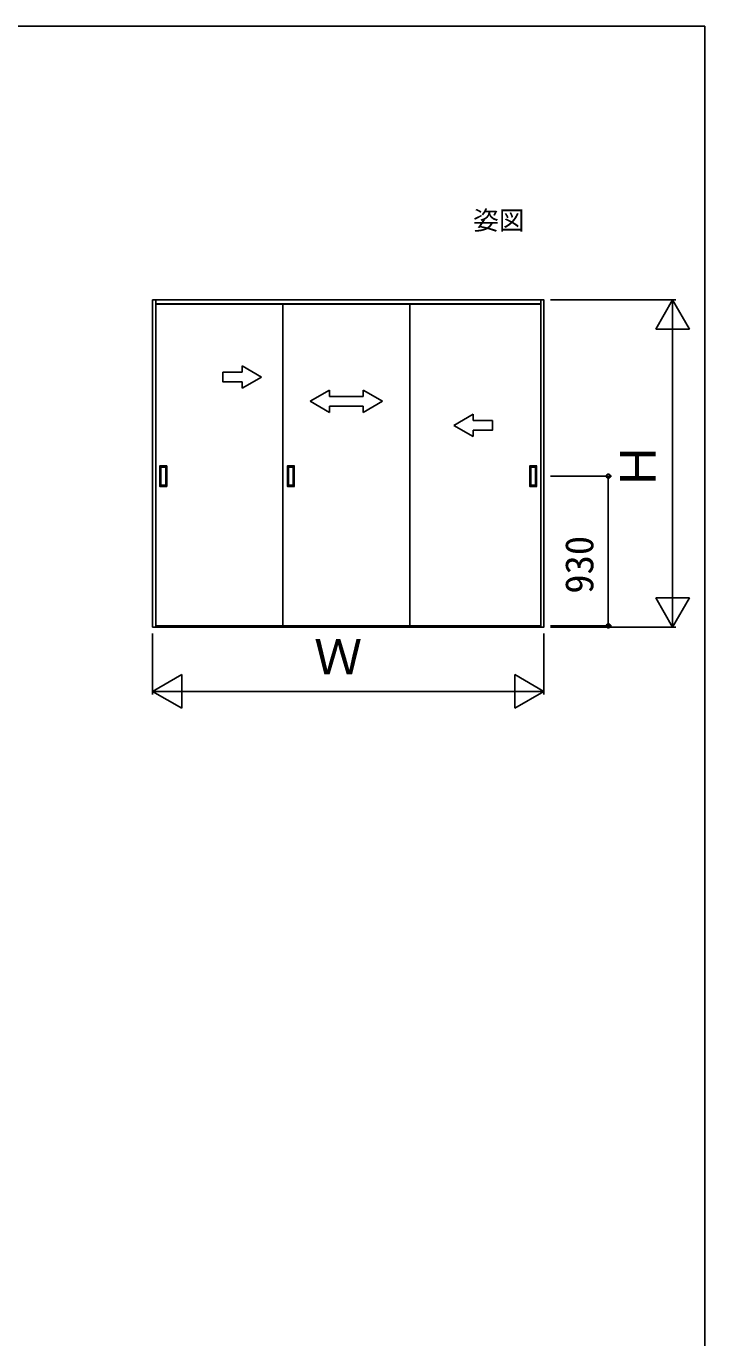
# Model space of a CAD drawing. Units: millimetres, scale not verified. Extents: x -525 to 525, y -783 to 779.
# Drawn here: x 314.1 to 525, y 339.2 to 746.7 of the extents above; entities that cross this region are included whole.
import ezdxf
from ezdxf.enums import TextEntityAlignment as Align

# ---------------------------------------------------------------- set-up
doc = ezdxf.new("R2010")
doc.units = ezdxf.units.MM
doc.header["$LTSCALE"] = 4
for name, color, linetype in [('0-2_USER1', 3, 'Continuous'), ('0-7_YKK_A1', 4, 'Continuous'), ('0-8_YKK_D', 6, 'Continuous'), ('0-9_YKK_ZWAK', 7, 'Continuous')]:
    doc.layers.add(name, color=color, linetype=linetype)
doc.styles.add('ＭＳ ゴシック', font='')
doc.styles.get('ＭＳ ゴシック').set_extended_font_data('MS Gothic')

msp = doc.modelspace()

# ---------------------------------------------------------------- linework, layer by layer
at = {"layer": '0-7_YKK_A1'}
for p, q in [((354.35, 661.7), (354.35, 560.05)), ((474, 660.5), (354.35, 660.5)), ((474, 660.35), (354.35, 660.35)), ((433.325, 660.65), (433.325, 560.425)), ((474, 560.05), (474, 661.7)), ((387.225, 637.7), (381.225, 641.164)), ((381.225, 639.2), (381.225, 641.164)), ((387.225, 637.7), (381.225, 634.236)), ((381.225, 634.236), (381.225, 636.2)), ((402.325, 630.2), (408.325, 633.664)), ((408.325, 633.664), (408.325, 631.7)), ((408.325, 631.7), (418.825, 631.7)), ((418.825, 633.664), (418.825, 631.7)), ((424.825, 630.2), (418.825, 633.664)), ((402.325, 630.2), (408.325, 626.7)), ((408.325, 628.7), (408.325, 626.7)), ((418.825, 628.7), (408.325, 628.7)), ((424.825, 630.2), (418.825, 626.7)), ((418.825, 628.7), (418.825, 626.7)), ((446.975, 622.7), (452.975, 626.164)), ((452.975, 624.2), (452.975, 626.164)), ((446.975, 622.7), (452.975, 619.236)), ((452.975, 619.236), (452.975, 621.2)), ((355.625, 603.725), (355.625, 610.125)), ((357.675, 610.175), (355.675, 610.175)), ((355.925, 604.225), (355.925, 609.625)), ((355.975, 609.675), (357.375, 609.675)), ((357.425, 609.625), (357.425, 604.225)), ((357.725, 603.725), (357.725, 610.125)), ((395.275, 603.725), (395.275, 610.125)), ((397.325, 610.175), (395.325, 610.175)), ((395.575, 604.225), (395.575, 609.625)), ((395.625, 609.675), (397.025, 609.675)), ((397.075, 609.625), (397.075, 604.225)), ((397.375, 603.725), (397.375, 610.125)), ((470.625, 603.725), (470.625, 610.125)), ((470.675, 610.175), (472.675, 610.175)), ((470.925, 609.625), (470.925, 604.225)), ((472.375, 609.675), (470.975, 609.675)), ((472.425, 604.225), (472.425, 609.625)), ((472.725, 603.725), (472.725, 610.125)), ((357.675, 603.675), (355.675, 603.675)), ((357.375, 604.175), (355.975, 604.175)), ((397.325, 603.675), (395.325, 603.675)), ((397.025, 604.175), (395.625, 604.175)), ((470.675, 603.675), (472.675, 603.675)), ((470.975, 604.175), (472.375, 604.175)), ((398.925, 560.425), (354.35, 560.425)), ((354.35, 560.25), (474, 560.25)), ((354.35, 560.05), (474, 560.05)), ((433.325, 560.425), (474, 560.425))]:
    msp.add_line(p, q, dxfattribs=at)
for points in [[(474, 560.05), (475, 560.05), (475, 661.7), (353.35, 661.7), (353.35, 560.05), (354.35, 560.05)], [(438.425, 560.425), (393.825, 560.425), (393.825, 660.65)], [(381.225, 639.2), (375.225, 639.2), (375.225, 636.2), (381.225, 636.2)], [(452.975, 624.2), (458.975, 624.2), (458.975, 621.2), (452.975, 621.2)]]:
    msp.add_lwpolyline(points, dxfattribs=at)
for centre, start, end in [((355.675, 610.125), 90, 180), ((355.975, 609.625), 90, 180), ((357.375, 609.625), 0, 90), ((357.675, 610.125), 0, 90), ((395.325, 610.125), 90, 180), ((395.625, 609.625), 90, 180), ((397.025, 609.625), 0, 90), ((397.325, 610.125), 0, 90), ((470.675, 610.125), 90, 180), ((470.975, 609.625), 90, 180), ((472.375, 609.625), 360, 90), ((472.675, 610.125), 0, 90), ((355.675, 603.725), 180, 270), ((355.975, 604.225), 180, 270), ((357.375, 604.225), 270, 0), ((357.675, 603.725), 270, 0), ((395.325, 603.725), 180, 270), ((395.625, 604.225), 180, 270), ((397.025, 604.225), 270, 0), ((397.325, 603.725), 270, 0), ((470.675, 603.725), 180, 270), ((470.975, 604.225), 180, 270), ((472.375, 604.225), 270, 360), ((472.675, 603.725), 270, 0)]:
    msp.add_arc(centre, 0.05, start, end, dxfattribs=at)
at = {"layer": '0-8_YKK_D'}
for p, q in [((477, 661.7), (516, 661.7)), ((515, 661.7), (509.75, 652.607)), ((515, 661.7), (520.25, 652.607)), ((515, 661.7), (515, 643.513)), ((509.75, 652.607), (520.25, 652.607)), ((515, 651.2), (515, 570.55)), ((477, 606.925), (496, 606.925)), ((495, 560.425), (495, 606.925)), ((515, 560.05), (515, 578.237)), ((515, 560.05), (509.75, 569.143)), ((520.25, 569.143), (509.75, 569.143)), ((515, 560.05), (520.25, 569.143)), ((477, 560.425), (496, 560.425)), ((477, 560.05), (516, 560.05)), ((353.35, 558.05), (353.35, 539.05)), ((475, 558.05), (475, 539.05)), ((353.35, 540.05), (362.443, 545.3)), ((362.443, 534.8), (362.443, 545.3)), ((475, 540.05), (465.907, 545.3)), ((465.907, 545.3), (465.907, 534.8)), ((353.35, 540.05), (362.443, 534.8)), ((353.35, 540.05), (371.537, 540.05)), ((464.5, 540.05), (363.85, 540.05)), ((475, 540.05), (456.813, 540.05)), ((475, 540.05), (465.907, 534.8))]:
    msp.add_line(p, q, dxfattribs=at)
for centre in [(495, 606.925), (495, 560.425)]:
    msp.add_circle(centre, 0.637, dxfattribs=at)
at = {"layer": '0-9_YKK_ZWAK'}
msp.add_line((-525, 746.7), (525, 746.7), dxfattribs=at)
msp.add_lwpolyline([(-525, -783.3), (525, -783.3), (525, 746.7)], dxfattribs=at)

# ---------------------------------------------------------------- texts
at = {"layer": '0-2_USER1', "style": 'ＭＳ ゴシック'}
msp.add_text('姿図', height=5.865, dxfattribs=at).set_placement((453, 681.7), align=Align.BOTTOM_LEFT)
at = {"layer": '0-8_YKK_D', "style": 'ＭＳ ゴシック'}
for s, height, p in [('Ｈ', 11, (513, 602.523)), ('930', 8.798, (493, 570.414))]:
    msp.add_text(s, height=height, rotation=90, dxfattribs=at).set_placement(p, align=Align.BOTTOM_LEFT)
msp.add_text('Ｗ', height=11, dxfattribs=at).set_placement((403.522, 542.05), align=Align.BOTTOM_LEFT)

doc.saveas('drawing.dxf')
